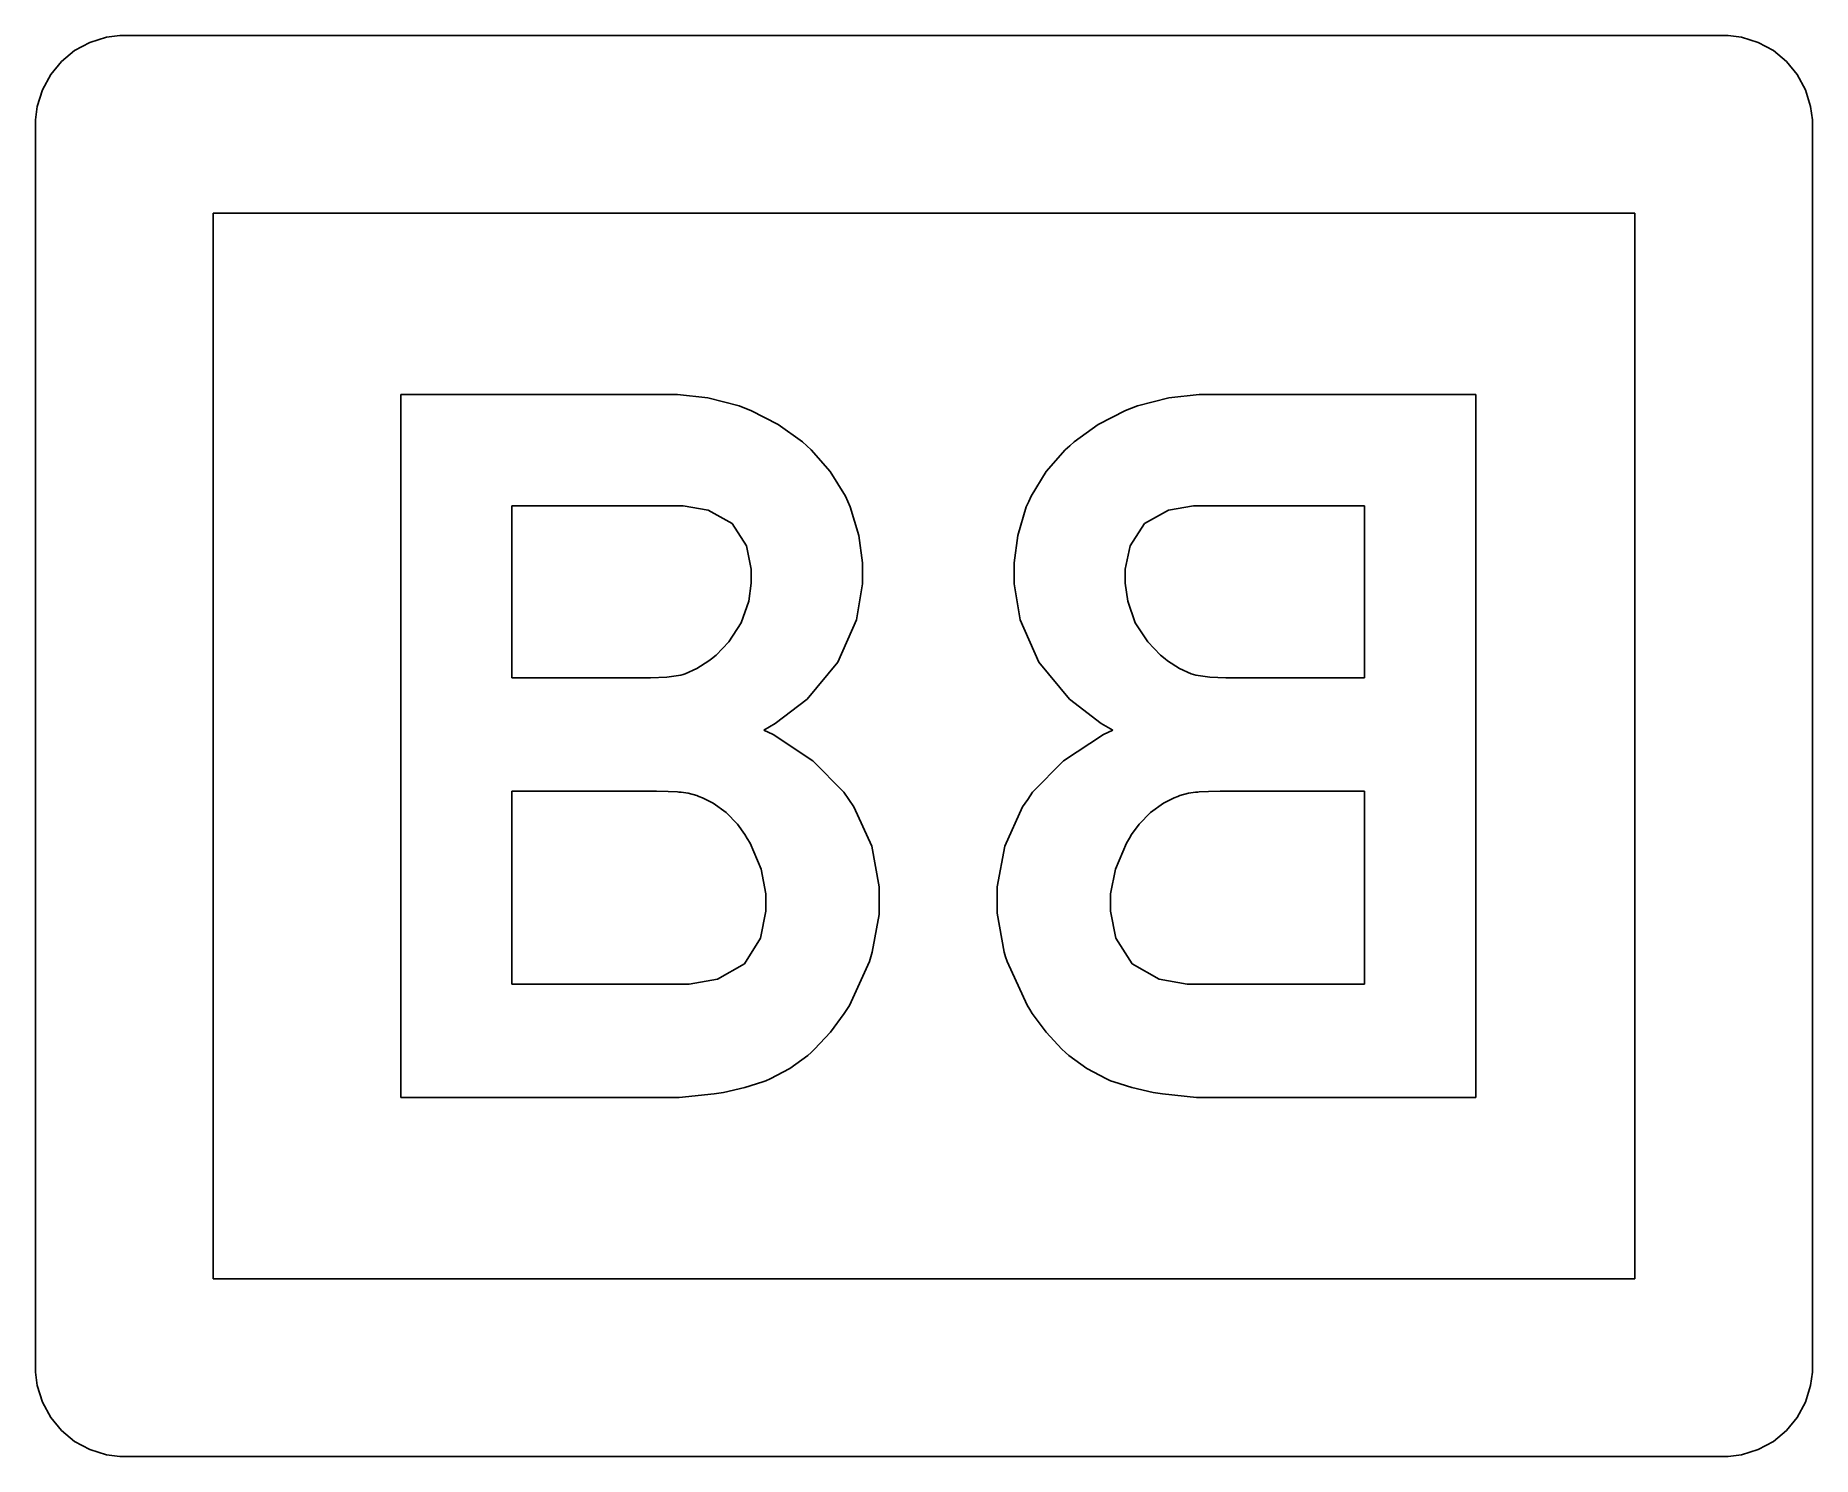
# Model space of a CAD drawing. Extents: x 0 to 198, y 0 to 159.
import ezdxf

# ---------------------------------------------------------------- set-up
doc = ezdxf.new("R2010")
doc.units = 0
doc.layers.get('0').update_dxf_attribs({"linetype": 'CONTINUOUS'})

msp = doc.modelspace()

# ---------------------------------------------------------------- linework, layer by layer
at = {"color": 0}
for p, q in [((2.89939, 155.851), (4.36563, 157.061)), ((4.36563, 157.061), (6.05236, 157.973)), ((6.05236, 157.973), (7.91683, 158.55)), ((7.91683, 158.55), (9.42026, 158.75)), ((9.42026, 158.75), (9.92188, 158.75)), ((9.92188, 158.75), (188.516, 158.75)), ((188.516, 158.75), (189.016, 158.75)), ((189.016, 158.75), (190.519, 158.55)), ((190.519, 158.55), (192.384, 157.973)), ((192.384, 157.973), (194.07, 157.061)), ((194.07, 157.061), (195.537, 155.851)), ((1.68947, 154.384), (2.89939, 155.851)), ((195.537, 155.851), (196.747, 154.384)), ((0.77721, 152.698), (1.68947, 154.384)), ((196.747, 154.384), (197.659, 152.698)), ((0, 149.33), (0.19981, 150.833)), ((0.19981, 150.833), (0.77721, 152.698)), ((197.659, 152.698), (198.236, 150.833)), ((198.236, 150.833), (198.438, 149.33)), ((0, 148.828), (0, 149.33)), ((198.438, 149.33), (198.438, 148.828)), ((0, 9.92188), (0, 148.828)), ((198.438, 148.828), (198.438, 9.92188)), ((40.7762, 40.1066), (40.7762, 118.644)), ((40.7762, 118.644), (70.5513, 118.644)), ((70.5513, 118.644), (71.6788, 118.644)), ((71.6788, 118.644), (75.063, 118.263)), ((75.063, 118.263), (78.5604, 117.374)), ((78.5604, 117.374), (79.2247, 117.119)), ((79.2247, 117.119), (79.889, 116.866)), ((121.74, 116.866), (122.404, 117.119)), ((122.404, 117.119), (123.068, 117.374)), ((123.068, 117.374), (126.566, 118.263)), ((126.566, 118.263), (129.95, 118.644)), ((129.95, 118.644), (131.079, 118.644)), ((131.079, 118.644), (160.853, 118.644)), ((160.853, 118.644), (160.853, 40.1066)), ((79.889, 116.866), (82.9455, 115.303)), ((82.9455, 115.303), (85.652, 113.349)), ((115.976, 113.349), (118.682, 115.303)), ((118.682, 115.303), (121.74, 116.866)), ((85.652, 113.349), (86.1413, 112.9)), ((115.488, 112.9), (115.976, 113.349)), ((86.1413, 112.9), (86.6292, 112.47)), ((86.6292, 112.47), (88.7483, 110.059)), ((112.879, 110.059), (114.999, 112.471)), ((114.999, 112.471), (115.488, 112.9)), ((88.7483, 110.059), (90.4378, 107.294)), ((111.19, 107.294), (112.879, 110.059)), ((90.4378, 107.294), (90.7122, 106.688)), ((110.917, 106.688), (111.19, 107.294)), ((71.3715, 106.218), (53.2021, 106.218)), ((53.2021, 106.218), (53.2021, 86.9943)), ((72.3071, 106.218), (71.3715, 106.218)), ((75.1141, 105.72), (72.3071, 106.218)), ((77.7889, 104.225), (75.1141, 105.72)), ((90.7122, 106.688), (90.9849, 106.083)), ((90.9849, 106.083), (91.9427, 102.908)), ((109.685, 102.908), (110.643, 106.083)), ((110.643, 106.083), (110.917, 106.688)), ((126.514, 105.722), (123.84, 104.226)), ((129.321, 106.219), (126.514, 105.722)), ((130.258, 106.219), (129.321, 106.219)), ((148.427, 106.219), (130.258, 106.219)), ((148.427, 86.9943), (148.427, 106.219)), ((79.393, 101.735), (77.7889, 104.225)), ((123.84, 104.226), (122.236, 101.735)), ((79.9289, 99.1196), (79.393, 101.735)), ((91.9427, 102.908), (92.3533, 99.8527)), ((109.276, 99.8527), (109.685, 102.908)), ((122.236, 101.735), (121.701, 99.1196)), ((92.3533, 99.8527), (92.3533, 98.8342)), ((109.276, 98.8328), (109.276, 99.8527)), ((79.6491, 95.5668), (79.9289, 97.5776)), ((79.9289, 98.2472), (79.9289, 99.1196)), ((79.9289, 97.5776), (79.9289, 98.2472)), ((92.3533, 97.4919), (91.6644, 93.4642)), ((92.3533, 98.8342), (92.3533, 97.4919)), ((109.276, 97.4908), (109.276, 98.8328)), ((109.963, 93.4642), (109.276, 97.4908)), ((121.701, 99.1196), (121.701, 98.2472)), ((121.701, 98.2472), (121.701, 97.5776)), ((121.701, 97.5776), (121.979, 95.5668)), ((78.8141, 93.1485), (79.6491, 95.5668)), ((121.979, 95.5668), (122.814, 93.1485)), ((91.6644, 93.4642), (89.5985, 88.7236)), ((112.029, 88.7236), (109.963, 93.4642)), ((77.4224, 90.9948), (78.8141, 93.1485)), ((122.814, 93.1485), (124.205, 90.9948)), ((75.4736, 89.1039), (76.0028, 89.523)), ((76.0028, 89.523), (77.4224, 90.9948)), ((124.205, 90.9948), (125.625, 89.523)), ((125.625, 89.523), (126.155, 89.1039)), ((72.0535, 87.2878), (72.3085, 87.3457)), ((72.3085, 87.3457), (72.5622, 87.424)), ((72.5622, 87.424), (73.8614, 88.0209)), ((73.8614, 88.0209), (75.1995, 88.8891)), ((75.1995, 88.8891), (75.4736, 89.1039)), ((89.5985, 88.7236), (86.155, 84.6145)), ((115.473, 84.6145), (112.029, 88.7236)), ((126.155, 89.1039), (126.428, 88.8891)), ((126.428, 88.8891), (127.766, 88.0209)), ((127.766, 88.0209), (129.066, 87.424)), ((129.066, 87.424), (129.321, 87.3457)), ((129.321, 87.3457), (129.574, 87.2878)), ((53.2021, 86.9943), (68.0889, 86.9943)), ((68.0889, 86.9943), (68.6883, 86.9943)), ((68.6883, 86.9943), (70.4906, 87.0825)), ((70.4906, 87.0825), (72.0535, 87.2878)), ((129.574, 87.2878), (131.137, 87.0825)), ((131.137, 87.0825), (132.939, 86.9943)), ((132.939, 86.9943), (133.54, 86.9943)), ((133.54, 86.9943), (148.427, 86.9943)), ((86.155, 84.6145), (82.6163, 81.8706)), ((119.011, 81.8706), (115.473, 84.6145)), ((82.6163, 81.8706), (81.3347, 81.1332)), ((120.294, 81.1332), (119.011, 81.8706)), ((81.3347, 81.1332), (82.3694, 80.6457)), ((82.3694, 80.6457), (86.8151, 77.7353)), ((114.814, 77.7353), (119.258, 80.6457)), ((119.258, 80.6457), (120.294, 81.1332)), ((86.8151, 77.7353), (90.2822, 74.199)), ((111.347, 74.199), (114.814, 77.7353)), ((68.9102, 74.3342), (53.2021, 74.3342)), ((53.2021, 74.3342), (53.2021, 52.7664)), ((69.3416, 74.3342), (68.9102, 74.3342)), ((70.6381, 74.3052), (69.3416, 74.3342)), ((71.6827, 74.2379), (70.6381, 74.3052)), ((71.84, 74.217), (71.6827, 74.2379)), ((72.0961, 74.217), (71.84, 74.217)), ((72.8652, 74.1013), (72.0961, 74.217)), ((73.8519, 73.8269), (72.8652, 74.1013)), ((74.0668, 73.7485), (73.8519, 73.8269)), ((74.483, 73.5912), (74.0668, 73.7485)), ((75.6779, 72.9728), (74.483, 73.5912)), ((90.2822, 74.199), (90.8293, 73.3972)), ((110.8, 73.3972), (111.347, 74.199)), ((127.145, 73.5912), (125.95, 72.9728)), ((127.562, 73.7485), (127.145, 73.5912)), ((127.777, 73.8269), (127.562, 73.7485)), ((128.764, 74.1013), (127.777, 73.8269)), ((129.533, 74.217), (128.764, 74.1013)), ((129.789, 74.217), (129.533, 74.217)), ((129.945, 74.2379), (129.789, 74.217)), ((130.991, 74.3052), (129.945, 74.2379)), ((132.287, 74.3342), (130.991, 74.3052)), ((132.72, 74.3342), (132.287, 74.3342)), ((148.427, 74.3342), (132.72, 74.3342)), ((148.427, 52.7664), (148.427, 74.3342)), ((77.1137, 71.9321), (75.6779, 72.9728)), ((78.3745, 70.6272), (77.1137, 71.9321)), ((90.8293, 73.3972), (91.3956, 72.5964)), ((91.3956, 72.5964), (93.3785, 68.1814)), ((108.249, 68.1814), (110.232, 72.5964)), ((110.232, 72.5964), (110.8, 73.3972)), ((124.514, 71.9321), (123.253, 70.6286)), ((125.95, 72.9728), (124.514, 71.9321)), ((79.218, 69.4697), (78.3745, 70.6272)), ((79.459, 69.0591), (79.218, 69.4697)), ((122.41, 69.4711), (122.17, 69.0605)), ((123.253, 70.6286), (122.41, 69.4711)), ((79.8103, 68.5133), (79.459, 69.0591)), ((81.0412, 65.6318), (79.8103, 68.5133)), ((93.3785, 68.1814), (94.2287, 63.6545)), ((107.4, 63.6545), (108.249, 68.1814)), ((121.817, 68.5133), (120.587, 65.6318)), ((122.17, 69.0605), (121.817, 68.5133)), ((81.5689, 62.8414), (81.0412, 65.6318)), ((120.587, 65.6318), (120.06, 62.8414)), ((94.2287, 63.6545), (94.2287, 62.1439)), ((107.4, 62.1439), (107.4, 63.6545)), ((81.5689, 61.9097), (81.5689, 62.8414)), ((81.5689, 60.9106), (81.5689, 61.9097)), ((94.2287, 62.1439), (94.2287, 60.5621)), ((107.4, 60.6944), (107.4, 62.1439)), ((120.06, 62.8414), (120.06, 61.9097)), ((120.06, 61.9097), (120.06, 60.9106)), ((80.9681, 57.9092), (81.5689, 60.9106)), ((94.2287, 60.5621), (93.4477, 56.3411)), ((108.18, 56.3411), (107.4, 60.6944)), ((120.06, 60.9106), (120.66, 57.9092)), ((79.1655, 55.0527), (80.9681, 57.9092)), ((120.66, 57.9092), (122.462, 55.0527)), ((93.2917, 55.8133), (93.1347, 55.287)), ((93.4477, 56.3411), (93.2917, 55.8133)), ((108.337, 55.8133), (108.18, 56.3411)), ((108.493, 55.287), (108.337, 55.8133)), ((76.1615, 53.3382), (79.1655, 55.0527)), ((93.1347, 55.287), (90.8872, 50.4017)), ((110.74, 50.4031), (108.493, 55.287)), ((122.462, 55.0527), (125.466, 53.3382)), ((53.2021, 52.7664), (71.9571, 52.7664)), ((71.9571, 52.7664), (73.007, 52.7664)), ((73.007, 52.7664), (76.1615, 53.3382)), ((125.466, 53.3382), (128.621, 52.7664)), ((128.621, 52.7664), (129.672, 52.7664)), ((129.672, 52.7664), (148.427, 52.7664)), ((90.5951, 49.9526), (90.3206, 49.5032)), ((90.8872, 50.4017), (90.5951, 49.9526)), ((111.034, 49.9526), (110.74, 50.4031)), ((111.307, 49.5032), (111.034, 49.9526)), ((90.3206, 49.5032), (88.7772, 47.4031)), ((112.85, 47.4031), (111.307, 49.5032)), ((88.7772, 47.4031), (86.9996, 45.4988)), ((114.628, 45.4988), (112.85, 47.4031)), ((86.2376, 44.8151), (84.2352, 43.3599)), ((86.6098, 45.1474), (86.2376, 44.8151)), ((86.9996, 45.4988), (86.6098, 45.1474)), ((115.019, 45.1474), (114.628, 45.4988)), ((115.39, 44.8151), (115.019, 45.1474)), ((117.392, 43.3599), (115.39, 44.8151)), ((81.2176, 41.8454), (79.1958, 41.2214)), ((81.5689, 41.982), (81.2176, 41.8454)), ((82.0374, 42.1778), (81.5689, 41.982)), ((84.2352, 43.3599), (82.0374, 42.1778)), ((119.59, 42.1778), (117.392, 43.3599)), ((120.06, 41.982), (119.59, 42.1778)), ((120.412, 41.8454), (120.06, 41.982)), ((122.433, 41.2214), (120.412, 41.8454)), ((70.5513, 40.1066), (40.7762, 40.1066)), ((71.8591, 40.1066), (70.5513, 40.1066)), ((75.7865, 40.4978), (71.8591, 40.1066)), ((76.2953, 40.5751), (75.7865, 40.4978)), ((76.8216, 40.6728), (76.2953, 40.5751)), ((79.1958, 41.2214), (76.8216, 40.6728)), ((124.807, 40.6728), (122.433, 41.2214)), ((125.335, 40.5751), (124.807, 40.6728)), ((125.843, 40.4978), (125.335, 40.5751)), ((129.643, 40.1066), (125.843, 40.4978)), ((131.079, 40.1066), (129.643, 40.1066)), ((160.853, 40.1066), (131.079, 40.1066)), ((0, 9.42164), (0, 9.92188)), ((0.19981, 7.9182), (0, 9.42164)), ((198.438, 9.42164), (198.236, 7.9182)), ((198.438, 9.92188), (198.438, 9.42164)), ((0.77721, 6.05374), (0.19981, 7.9182)), ((1.68947, 4.367), (0.77721, 6.05374)), ((197.659, 6.05374), (196.747, 4.367)), ((198.236, 7.9182), (197.659, 6.05374)), ((2.89939, 2.90077), (1.68947, 4.367)), ((196.747, 4.367), (195.537, 2.90077)), ((4.36563, 1.69085), (2.89939, 2.90077)), ((195.537, 2.90077), (194.07, 1.69085)), ((6.05236, 0.77859), (4.36563, 1.69085)), ((7.91683, 0.20119), (6.05236, 0.77859)), ((9.42026, 0), (7.91683, 0.20119)), ((9.92188, 0), (9.42026, 0)), ((188.516, 0), (9.92188, 0)), ((189.016, 0), (188.516, 0)), ((190.519, 0.20119), (189.016, 0)), ((192.384, 0.77859), (190.519, 0.20119)), ((194.07, 1.69085), (192.384, 0.77859))]:
    msp.add_line(p, q, dxfattribs=at)
at = {"color": 7}
for p, q in [((19.8438, 138.906), (178.594, 138.906)), ((19.8438, 19.8438), (19.8438, 138.906)), ((178.594, 138.906), (178.594, 19.8438)), ((178.594, 19.8438), (19.8438, 19.8438))]:
    msp.add_line(p, q, dxfattribs=at)

doc.saveas('drawing.dxf')
